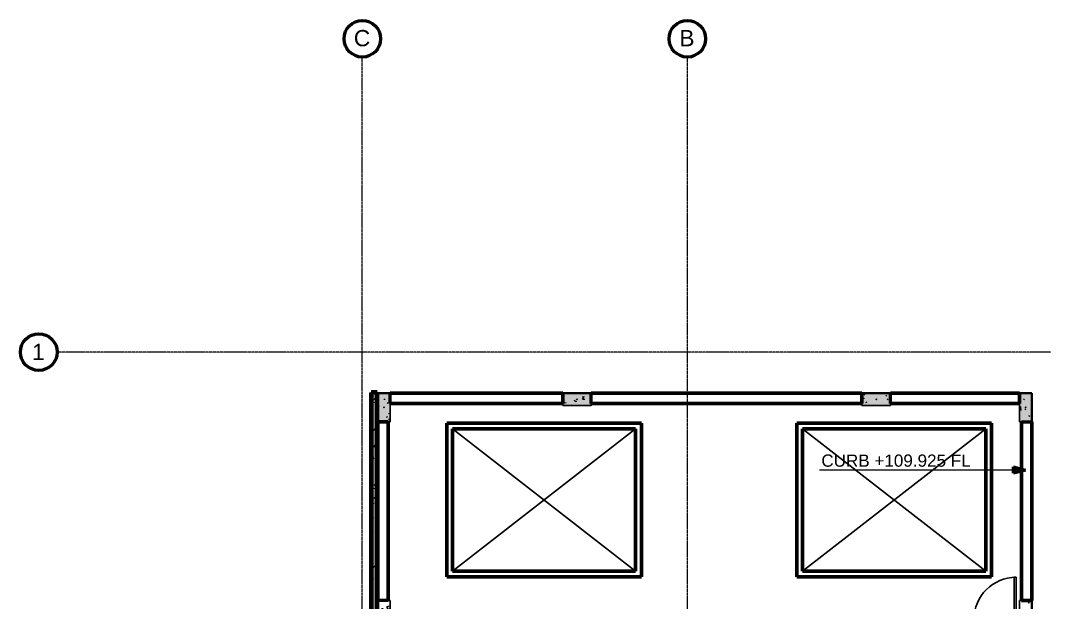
# Model space of a CAD drawing. Header units: millimetres. Extents: x -1379 to 1385823, y -4884429 to 548763.
# Drawn here: x 391626 to 416785, y -2288227 to -2273920 of the extents above; entities that cross this region are included whole.
import ezdxf

# ---------------------------------------------------------------- set-up
doc = ezdxf.new("R2010")
doc.units = ezdxf.units.MM
doc.set_wipeout_variables(frame=1)
doc.linetypes.add('DPA_Grid _ Level 100', pattern=[10, 5.5, -1.6, 1.3, -1.6])
for name, color, linetype in [('000 - CONCRETE_COL_CUT_COLOR_5', 7, 'Continuous'), ('000 - CONCRETE_COL_HATCH_', 7, 'Continuous'), ('000 - CONCRETE_EX_BUILDING_MAIN_COLOR_1', 7, 'Continuous'), ('000 - CONCRETE_PRECAST_CUT_COLOR_4', 7, 'Continuous'), ('000 - CONCRETE_PRECAST_HATCH_', 7, 'Continuous'), ('000 - CONCRETE_PRECAST_MAIN_COLOR_4', 7, 'Continuous'), ('000 - CONCRETE_PRECAST_WIPEOUT_', 7, 'Continuous'), ('000 - EXISTING_COLUMN_CUT_COLOR_5', 7, 'Continuous'), ('000 - EXISTING_PRECAST_CUT_COLOR_4', 7, 'Continuous')]:
    doc.layers.add(name, color=color, linetype=linetype)
for name, color, linetype, lineweight in [('_ _ A-DETL-OPENING', 7, 'Continuous', 25), ('A-COLS-E', 7, 'Continuous', 35), ('A-DOOR-E', 7, 'Continuous', 35), ('A-FLOR-E', 7, 'Continuous', 35), ('A-WALL', 7, 'Continuous', 70), ('A-WALL-PATT', 7, 'Continuous', 70), ('G-ANNO-SPOR', 7, 'Continuous', 9), ('S-GRID', 7, 'Continuous', 9), ('S-GRID-IDEN', 7, 'Continuous', 50), ('WALL-E', 7, 'Continuous', 50)]:
    doc.layers.add(name, color=color, linetype=linetype, lineweight=lineweight)
doc.styles.add('ARIAL', font='arial.ttf')
doc.styles.add('Arial_2', font='arial.ttf', dxfattribs={"height": 3})

# ---------------------------------------------------------------- blocks, each defined once
blk = doc.blocks.new('Grid - 100 Scale-586761-IV01 - LOWER ROOF LEVEL PLAN')
at = {"layer": 'S-GRID-IDEN', "color": 7}
blk.add_circle((0, 0), 4.5, dxfattribs=at)
blk = doc.blocks.new('C-1-IV01_REV00_20260605-110727_LOPF_DIMS')
at = {"layer": 'S-GRID', "color": 7, "linetype": 'DPA_Grid _ Level 100'}
for p, q in [((0, -20833), (0, 7251)), ((7985, -20833), (7985, 7251)), ((29482, 0), (-7498, 0))]:
    blk.add_line(p, q, dxfattribs=at)
at = {"layer": 'S-GRID-IDEN', "color": 7, "xscale": 99.99999999999993, "yscale": 99.99999999999993, "zscale": 99.99999999999993}
for p in [(0, 7701), (7985, 7701)]:
    blk.add_blockref('Grid - 100 Scale-586761-IV01 - LOWER ROOF LEVEL PLAN', p, dxfattribs=at)
at = {"layer": 'S-GRID-IDEN', "color": 7, "xscale": 99.99999999999993, "yscale": 99.99999999999993, "zscale": 99.99999999999993, "rotation": 90.00000000000044}
blk.add_blockref('Grid - 100 Scale-586761-IV01 - LOWER ROOF LEVEL PLAN', (-7948, 0), dxfattribs=at)
at = {"layer": 'S-GRID-IDEN', "color": 7, "lineweight": 9, "char_height": 400, "attachment_point": 1, "style": 'ARIAL'}
for s, insert, width in [('C', (-209, 7917), 489.03), ('B', (7789, 7917), 456.96), ('1', (-8115, 204), 376.79)]:
    blk.add_mtext(s, dxfattribs=dict(at, insert=insert, width=width))
blk = doc.blocks.new('DPA_Rectangular - 300 x 700mm-3612791-IV01 - LOWER ROOF LEVEL PLAN')
at = {"layer": '000 - CONCRETE_COL_CUT_COLOR_5', "lineweight": 9}
h = blk.add_hatch(dxfattribs=at)
h.set_pattern_fill('FP_3', style=0, pattern_type=2)
h.set_pattern_definition([(50, (-217316.46, 2313145.5), (728.7365, -63.75582), [76.2, -838.2]), (355, (-217316.5, 2313145.5), (-140.97162, 764.2276), [60.96, -670.56]), (100.451, (-217255.74, 2313140.2), (587.77, 700.46675), [64.76, -712.36]), (46.184, (-217316.5, 2313348.7), (1084.31624, -168.17096), [114.3, -1257.3]), (96.636, (-217226.1, 2313334.7), (949.6099, 989.70985), [97.14, -1068.54]), (351.184, (-217316.5, 2313348.7), (949.62055, 989.70115), [91.44, -1005.84]), (21, (-217214.86, 2313297.9), (606.45787, -409.06057), [76.2, -838.2]), (326, (-217214.9, 2313297.9), (247.20834, 736.75292), [60.96, -670.56]), (71.451, (-217164.3, 2313263.8), (853.66825, 327.68547), [64.76, -712.36]), (37.5, (-217316.46, 2313145.48), (12.354693, 338.22012), [33.528, -628.904, 33.528, -1320.292]), (37.5, (-217316.46, 2313145.48), (12.354693, 338.22012), [-695.96, -647.192, 33.528, -639.572]), (7.5, (-217316.46, 2313145.48), (267.278874, 400.722127), [33.528, -354.584, 33.528, -870.204]), (7.5, (-217316.46, 2313145.48), (267.278874, 400.722127), [-421.64, -613.664, 33.528, -223.012]), (327.5, (-217543.03, 2313145.48), (542.36333, -22.915345), [33.528, -220.472, 33.528, -1810.512]), (327.5, (-217543.03, 2313145.48), (542.36333, -22.915345), [-287.528, -758.952, 33.528, -1018.032]), (317.5, (-217644.63, 2313145.5), (592.51696, 101.70711), [33.528, -296.672, 33.528, -1239.52]), (317.5, (-217644.63, 2313145.5), (592.51696, 101.70711), [-363.728, -492.76, 33.528, -713.232])])
h.paths.add_polyline_path([(150, -350), (150, 350), (-150, 350), (-150, -350)])
at = {"layer": '000 - CONCRETE_COL_CUT_COLOR_5', "color": 7}
for p, q in [((-150, 350), (150, 350)), ((-150, -350), (-150, 350)), ((150, 350), (150, -350)), ((150, -350), (-150, -350))]:
    blk.add_line(p, q, dxfattribs=at)
blk = doc.blocks.new('DPA_Rectangular - 300 x 700mm-V1-IV01 - LOWER ROOF LEVEL PLAN')
at = {"layer": '000 - CONCRETE_COL_CUT_COLOR_5', "lineweight": 9}
h = blk.add_hatch(dxfattribs=at)
h.set_pattern_fill('FP_4', style=0, pattern_type=2)
h.set_pattern_definition([(50, (-217316.46, 2308050.5), (728.7365, -63.75582), [76.2, -838.2]), (355, (-217316.5, 2308050.5), (-140.97162, 764.2276), [60.96, -670.56]), (100.451, (-217255.74, 2308045.2), (587.77, 700.46675), [64.76, -712.36]), (46.184, (-217316.5, 2308253.7), (1084.31624, -168.17096), [114.3, -1257.3]), (96.636, (-217226.1, 2308239.7), (949.6099, 989.70985), [97.14, -1068.54]), (351.184, (-217316.5, 2308253.7), (949.62055, 989.70115), [91.44, -1005.84]), (21, (-217214.86, 2308202.9), (606.45787, -409.06057), [76.2, -838.2]), (326, (-217214.9, 2308202.9), (247.20834, 736.75292), [60.96, -670.56]), (71.451, (-217164.3, 2308168.8), (853.66825, 327.68547), [64.76, -712.36]), (37.5, (-217316.46, 2308050.48), (12.354693, 338.22012), [33.528, -628.904, 33.528, -1320.292]), (37.5, (-217316.46, 2308050.48), (12.354693, 338.22012), [-695.96, -647.192, 33.528, -639.572]), (7.5, (-217316.46, 2308050.48), (267.278874, 400.722127), [33.528, -354.584, 33.528, -870.204]), (7.5, (-217316.46, 2308050.48), (267.278874, 400.722127), [-421.64, -613.664, 33.528, -223.012]), (327.5, (-217543.03, 2308050.48), (542.36333, -22.915345), [33.528, -220.472, 33.528, -1810.512]), (327.5, (-217543.03, 2308050.48), (542.36333, -22.915345), [-287.528, -758.952, 33.528, -1018.032]), (317.5, (-217644.63, 2308050.5), (592.51696, 101.70711), [33.528, -296.672, 33.528, -1239.52]), (317.5, (-217644.63, 2308050.5), (592.51696, 101.70711), [-363.728, -492.76, 33.528, -713.232])])
h.paths.add_polyline_path([(150, -350), (150, 350), (-150, 350), (-150, -350), (-16, -350)])
at = {"layer": '000 - CONCRETE_COL_CUT_COLOR_5', "color": 7}
for p, q in [((-150, 350), (150, 350)), ((-150, -350), (-150, 350)), ((150, 350), (150, -350)), ((150, -350), (-150, -350))]:
    blk.add_line(p, q, dxfattribs=at)
blk = doc.blocks.new('DPA_Rectangular - 300 x 700mm-V4-IV01 - LOWER ROOF LEVEL PLAN')
at = {"layer": '000 - CONCRETE_COL_CUT_COLOR_5', "lineweight": 9}
h = blk.add_hatch(dxfattribs=at)
h.set_pattern_fill('FP_5', style=0, pattern_type=2)
h.set_pattern_definition([(140, (-2307850.5, -229406.46), (63.75582, 728.7365), [76.2, -838.2]), (85, (-2307850.5, -229406.5), (-764.2276, -140.97162), [60.96, -670.56]), (190.451, (-2307845.2, -229345.74), (-700.46675, 587.77), [64.76, -712.36]), (136.184, (-2308053.7, -229406.5), (168.17096, 1084.31624), [114.3, -1257.3]), (186.636, (-2308039.7, -229316.1), (-989.70985, 949.6099), [97.14, -1068.54]), (81.184, (-2308053.7, -229406.5), (-989.70115, 949.62055), [91.44, -1005.84]), (111, (-2308002.9, -229304.86), (409.06057, 606.45787), [76.2, -838.2]), (56, (-2308002.9, -229304.9), (-736.75292, 247.20834), [60.96, -670.56]), (161.451, (-2307968.8, -229254.3), (-327.68547, 853.66825), [64.76, -712.36]), (127.5, (-2307850.48, -229406.46), (-338.22012, 12.354693), [33.528, -628.904, 33.528, -1320.292]), (127.5, (-2307850.48, -229406.46), (-338.22012, 12.354693), [-695.96, -647.192, 33.528, -639.572]), (97.5, (-2307850.48, -229406.46), (-400.722127, 267.278874), [33.528, -354.584, 33.528, -870.204]), (97.5, (-2307850.48, -229406.46), (-400.722127, 267.278874), [-421.64, -613.664, 33.528, -223.012]), (57.5, (-2307850.48, -229633.03), (22.915345, 542.36333), [33.528, -220.472, 33.528, -1810.512]), (57.5, (-2307850.48, -229633.03), (22.915345, 542.36333), [-287.528, -758.952, 33.528, -1018.032]), (47.5, (-2307850.5, -229734.63), (-101.70711, 592.51696), [33.528, -296.672, 33.528, -1239.52]), (47.5, (-2307850.5, -229734.63), (-101.70711, 592.51696), [-363.728, -492.76, 33.528, -713.232])])
h.paths.add_polyline_path([(150, 350), (-150, 350), (-150, -350), (150, -350)])
at = {"layer": '000 - CONCRETE_COL_CUT_COLOR_5', "color": 7}
for p, q in [((-150, 350), (150, 350)), ((-150, -350), (-150, 350)), ((150, 350), (150, -350)), ((150, -350), (-150, -350))]:
    blk.add_line(p, q, dxfattribs=at)
blk = doc.blocks.new('DPA_Rectangular - 300 x 700mm-V5-IV01 - LOWER ROOF LEVEL PLAN')
at = {"layer": '000 - CONCRETE_COL_CUT_COLOR_5', "lineweight": 9}
h = blk.add_hatch(dxfattribs=at)
h.set_pattern_fill('FP_6', style=0, pattern_type=2)
h.set_pattern_definition([(140, (-2307850.5, -222056.46), (63.75582, 728.7365), [76.2, -838.2]), (85, (-2307850.5, -222056.5), (-764.2276, -140.97162), [60.96, -670.56]), (190.451, (-2307845.2, -221995.74), (-700.46675, 587.77), [64.76, -712.36]), (136.184, (-2308053.7, -222056.5), (168.17096, 1084.31624), [114.3, -1257.3]), (186.636, (-2308039.7, -221966.1), (-989.70985, 949.6099), [97.14, -1068.54]), (81.184, (-2308053.7, -222056.5), (-989.70115, 949.62055), [91.44, -1005.84]), (111, (-2308002.9, -221954.86), (409.06057, 606.45787), [76.2, -838.2]), (56, (-2308002.9, -221954.9), (-736.75292, 247.20834), [60.96, -670.56]), (161.451, (-2307968.8, -221904.3), (-327.68547, 853.66825), [64.76, -712.36]), (127.5, (-2307850.48, -222056.46), (-338.22012, 12.354693), [33.528, -628.904, 33.528, -1320.292]), (127.5, (-2307850.48, -222056.46), (-338.22012, 12.354693), [-695.96, -647.192, 33.528, -639.572]), (97.5, (-2307850.48, -222056.46), (-400.722127, 267.278874), [33.528, -354.584, 33.528, -870.204]), (97.5, (-2307850.48, -222056.46), (-400.722127, 267.278874), [-421.64, -613.664, 33.528, -223.012]), (57.5, (-2307850.48, -222283.03), (22.915345, 542.36333), [33.528, -220.472, 33.528, -1810.512]), (57.5, (-2307850.48, -222283.03), (22.915345, 542.36333), [-287.528, -758.952, 33.528, -1018.032]), (47.5, (-2307850.5, -222384.63), (-101.70711, 592.51696), [33.528, -296.672, 33.528, -1239.52]), (47.5, (-2307850.5, -222384.63), (-101.70711, 592.51696), [-363.728, -492.76, 33.528, -713.232])])
h.paths.add_polyline_path([(150, 350), (-150, 350), (-150, -350), (150, -350), (150, -163)])
at = {"layer": '000 - CONCRETE_COL_CUT_COLOR_5', "color": 7}
for p, q in [((-150, 350), (150, 350)), ((-150, -350), (-150, 350)), ((150, 350), (150, -350)), ((150, -350), (-150, -350))]:
    blk.add_line(p, q, dxfattribs=at)
blk = doc.blocks.new('DPA_DR-SG-SW-HR - D4_1100x2150 mm-5618247-IV01 - LOWER ROOF LEVEL PLAN')
at = {"layer": '000 - CONCRETE_EX_BUILDING_MAIN_COLOR_1', "color": 7}
for p, q in [((472, 1106.35), (472, 76.35)), ((515, 1106.35), (472, 1106.35)), ((515, 76.35), (515, 1106.35)), ((-515, 76.35), (-550, 76.35)), ((-550, 76.35), (-550, -23.65)), ((-515, 33.35), (-515, 76.35)), ((-500, 33.35), (-515, 33.35)), ((-500, -23.65), (-500, 33.35)), ((472, 76.35), (515, 76.35)), ((515, 33.35), (500, 33.35)), ((500, 33.35), (500, -23.65)), ((515, 76.35), (515, 33.35)), ((550, 76.35), (515, 76.35)), ((550, -23.65), (550, 76.35)), ((-550, -23.65), (-500, -23.65)), ((500, -23.65), (550, -23.65))]:
    blk.add_line(p, q, dxfattribs=at)
at = {"layer": '000 - CONCRETE_EX_BUILDING_MAIN_COLOR_1', "color": 7, "lineweight": 35}
for p, q in [((-550, -23.65), (-550, 76.35)), ((-550, 76.35), (-515, 76.35)), ((-515, 76.35), (-515, 33.35)), ((-515, 33.35), (-500, 33.35)), ((-500, 33.35), (-500, -23.65)), ((500, -23.65), (500, 33.35)), ((500, 33.35), (515, 33.35)), ((515, 33.35), (515, 76.35)), ((515, 76.35), (550, 76.35)), ((550, 76.35), (550, -23.65)), ((-500, -23.65), (-550, -23.65)), ((550, -23.65), (500, -23.65))]:
    blk.add_line(p, q, dxfattribs=at)
at = {"layer": '000 - CONCRETE_EX_BUILDING_MAIN_COLOR_1', "color": 7}
blk.add_arc((515, 76.35), 1030, 90, 180, dxfattribs=at)
blk = doc.blocks.new('DPA_Rectangular - 300 x 700mm-V8-IV01 - LOWER ROOF LEVEL PLAN')
at = {"layer": '000 - CONCRETE_COL_CUT_COLOR_5', "lineweight": 9}
h = blk.add_hatch(dxfattribs=at)
h.set_pattern_fill('FP_9', style=0, pattern_type=2)
h.set_pattern_definition([(50, (-233076.46, 2313145.5), (728.7365, -63.75582), [76.2, -838.2]), (355, (-233076.5, 2313145.5), (-140.97162, 764.2276), [60.96, -670.56]), (100.451, (-233015.74, 2313140.2), (587.77, 700.46675), [64.76, -712.36]), (46.184, (-233076.5, 2313348.7), (1084.31624, -168.17096), [114.3, -1257.3]), (96.636, (-232986.1, 2313334.7), (949.6099, 989.70985), [97.14, -1068.54]), (351.184, (-233076.5, 2313348.7), (949.62055, 989.70115), [91.44, -1005.84]), (21, (-232974.86, 2313297.9), (606.45787, -409.06057), [76.2, -838.2]), (326, (-232974.9, 2313297.9), (247.20834, 736.75292), [60.96, -670.56]), (71.451, (-232924.3, 2313263.8), (853.66825, 327.68547), [64.76, -712.36]), (37.5, (-233076.46, 2313145.48), (12.354693, 338.22012), [33.528, -628.904, 33.528, -1320.292]), (37.5, (-233076.46, 2313145.48), (12.354693, 338.22012), [-695.96, -647.192, 33.528, -639.572]), (7.5, (-233076.46, 2313145.48), (267.278874, 400.722127), [33.528, -354.584, 33.528, -870.204]), (7.5, (-233076.46, 2313145.48), (267.278874, 400.722127), [-421.64, -613.664, 33.528, -223.012]), (327.5, (-233303.03, 2313145.48), (542.36333, -22.915345), [33.528, -220.472, 33.528, -1810.512]), (327.5, (-233303.03, 2313145.48), (542.36333, -22.915345), [-287.528, -758.952, 33.528, -1018.032]), (317.5, (-233404.63, 2313145.5), (592.51696, 101.70711), [33.528, -296.672, 33.528, -1239.52]), (317.5, (-233404.63, 2313145.5), (592.51696, 101.70711), [-363.728, -492.76, 33.528, -713.232])])
h.paths.add_polyline_path([(150, -350), (150, 350), (-150, 350), (-150, -350)])
at = {"layer": '000 - CONCRETE_COL_CUT_COLOR_5', "color": 7}
for p, q in [((-150, 350), (150, 350)), ((-150, -350), (-150, 350)), ((150, 350), (150, -350)), ((150, -350), (-150, -350))]:
    blk.add_line(p, q, dxfattribs=at)
blk = doc.blocks.new('DPA_Rectangular - 300 x 700mm-V9-IV01 - LOWER ROOF LEVEL PLAN')
at = {"layer": '000 - CONCRETE_COL_CUT_COLOR_5', "lineweight": 9}
h = blk.add_hatch(dxfattribs=at)
h.set_pattern_fill('FP_10', style=0, pattern_type=2)
h.set_pattern_definition([(50, (-233076.46, 2308050.5), (728.7365, -63.75582), [76.2, -838.2]), (355, (-233076.5, 2308050.5), (-140.97162, 764.2276), [60.96, -670.56]), (100.451, (-233015.74, 2308045.2), (587.77, 700.46675), [64.76, -712.36]), (46.184, (-233076.5, 2308253.7), (1084.31624, -168.17096), [114.3, -1257.3]), (96.636, (-232986.1, 2308239.7), (949.6099, 989.70985), [97.14, -1068.54]), (351.184, (-233076.5, 2308253.7), (949.62055, 989.70115), [91.44, -1005.84]), (21, (-232974.86, 2308202.9), (606.45787, -409.06057), [76.2, -838.2]), (326, (-232974.9, 2308202.9), (247.20834, 736.75292), [60.96, -670.56]), (71.451, (-232924.3, 2308168.8), (853.66825, 327.68547), [64.76, -712.36]), (37.5, (-233076.46, 2308050.48), (12.354693, 338.22012), [33.528, -628.904, 33.528, -1320.292]), (37.5, (-233076.46, 2308050.48), (12.354693, 338.22012), [-695.96, -647.192, 33.528, -639.572]), (7.5, (-233076.46, 2308050.48), (267.278874, 400.722127), [33.528, -354.584, 33.528, -870.204]), (7.5, (-233076.46, 2308050.48), (267.278874, 400.722127), [-421.64, -613.664, 33.528, -223.012]), (327.5, (-233303.03, 2308050.48), (542.36333, -22.915345), [33.528, -220.472, 33.528, -1810.512]), (327.5, (-233303.03, 2308050.48), (542.36333, -22.915345), [-287.528, -758.952, 33.528, -1018.032]), (317.5, (-233404.63, 2308050.5), (592.51696, 101.70711), [33.528, -296.672, 33.528, -1239.52]), (317.5, (-233404.63, 2308050.5), (592.51696, 101.70711), [-363.728, -492.76, 33.528, -713.232])])
h.paths.add_polyline_path([(150, -350), (150, 350), (-150, 350), (-150, -350)])
at = {"layer": '000 - CONCRETE_COL_CUT_COLOR_5', "color": 7}
for p, q in [((-150, 350), (150, 350)), ((-150, -350), (-150, 350)), ((150, 350), (150, -350)), ((150, -350), (-150, -350))]:
    blk.add_line(p, q, dxfattribs=at)
blk = doc.blocks.new('*U2581')
at = {"layer": '000 - CONCRETE_COL_HATCH_'}
h = blk.add_hatch(dxfattribs=at)
h.set_pattern_fill('AR-CONC', scale=0.5)
h.set_pattern_definition([(50, (-3e-14, -2e-14), (3.5863, -0.31376), [0.375, -4.125]), (355, (-3e-14, -2e-14), (-0.693757, 3.76096), [0.3, -3.3]), (100.4514, (0.299, -0.026), (2.892544, 3.4472), [0.3187, -3.50571]), (46.1842, (-3e-14, 1), (5.336207, -0.827596), [0.5625, -6.1875]), (96.6356, (0.4447, 0.931), (4.67331, 4.87059), [0.47805, -5.25857]), (351.1842, (-3e-14, 1), (4.67331, 4.87059), [0.45, -4.95]), (21, (0.5, 0.75), (2.984535, -2.013094), [0.375, -4.125]), (326, (0.5, 0.75), (1.216577, 3.62575), [0.3, -3.3]), (71.4514, (0.7487, 0.5822), (4.201112, 1.612656), [0.3187, -3.50571]), (37.5, (-3e-14, -2e-14), (0.0607993, 1.6644693), [0, -3.26, 0, -3.35, 0, -3.3125]), (7.5, (-3e-14, -2e-14), (1.315348, 1.9720586), [0, -1.91, 0, -3.185, 0, -1.2625]), (327.5, (-1.115, -2e-14), (2.669112, -0.1127744), [0, -1.25, 0, -3.9, 0, -5.175]), (317.5, (-1.615, -2e-14), (2.915931, 0.500525), [0, -1.625, 0, -2.59, 0, -3.675])])
h.paths.add_polyline_path([(-150, -350), (150, -350), (150, 350), (-150, 350)])
at = {"color": 7}
blk.add_point((0, 0), dxfattribs=at)
at = {"layer": '000 - EXISTING_COLUMN_CUT_COLOR_5', "color": 7}
blk.add_lwpolyline([(-150, -350), (150, -350), (150, 350), (-150, 350)], close=True, dxfattribs=at)
blk = doc.blocks.new('*U2582')
at = {"layer": '000 - CONCRETE_COL_HATCH_'}
h = blk.add_hatch(dxfattribs=at)
h.set_pattern_fill('AR-CONC', scale=0.5)
h.set_pattern_definition([(50, (0, 6e-15), (3.5863, -0.31376), [0.375, -4.125]), (355, (0, 6e-15), (-0.693757, 3.76096), [0.3, -3.3]), (100.4514, (0.299, -0.026), (2.892544, 3.4472), [0.3187, -3.50571]), (46.1842, (0, 1), (5.336207, -0.827596), [0.5625, -6.1875]), (96.6356, (0.4447, 0.931), (4.67331, 4.87059), [0.47805, -5.25857]), (351.1842, (0, 1), (4.67331, 4.87059), [0.45, -4.95]), (21, (0.5, 0.75), (2.984535, -2.013094), [0.375, -4.125]), (326, (0.5, 0.75), (1.216577, 3.62575), [0.3, -3.3]), (71.4514, (0.7487, 0.5822), (4.201112, 1.612656), [0.3187, -3.50571]), (37.5, (0, 6e-15), (0.0607993, 1.6644693), [0, -3.26, 0, -3.35, 0, -3.3125]), (7.5, (0, 6e-15), (1.315348, 1.9720586), [0, -1.91, 0, -3.185, 0, -1.2625]), (327.5, (-1.115, 6e-15), (2.669112, -0.1127744), [0, -1.25, 0, -3.9, 0, -5.175]), (317.5, (-1.615, 6e-15), (2.915931, 0.500525), [0, -1.625, 0, -2.59, 0, -3.675])])
h.paths.add_polyline_path([(-350, -150), (350, -150), (350, 150), (-350, 150)])
at = {"color": 7}
blk.add_point((0, 0), dxfattribs=at)
at = {"layer": '000 - EXISTING_COLUMN_CUT_COLOR_5', "color": 7}
blk.add_lwpolyline([(-350, -150), (350, -150), (350, 150), (-350, 150)], close=True, dxfattribs=at)
blk = doc.blocks.new('*U3524')
at = {"layer": '000 - CONCRETE_PRECAST_HATCH_'}
h = blk.add_hatch(dxfattribs=at)
h.set_pattern_fill('AR-CONC', scale=0.04)
h.set_pattern_definition([(50, (460, -661590.9386), (7.28738676, -0.63756342), [0.762, -8.382]), (355, (460, -661590.9386), (-1.40973686, 7.64227381), [0.6096, -6.70562337]), (100.4514447, (460.607, -661590.992), (5.87764988, 7.00471008), [0.64760035, -7.12360978]), (46.1842, (460, -661588.907), (10.84316164, -1.68169312), [1.143, -12.573]), (96.6355576, (460.904, -661589.047), (9.49616536, 9.89704498), [0.97140093, -10.68542433]), (351.1841512, (460, -661588.907), (9.49616536, 9.89704498), [0.91439868, -10.05838928]), (21, (461.016, -661589.4146), (6.06457565, -4.09060793), [0.762, -8.382]), (326, (461.016, -661589.4146), (2.47208113, 7.367518645), [0.6096, -6.7056]), (71.451445, (461.5214, -661589.7555), (8.53665677, 3.276910755), [0.64760035, -7.1235975]), (37.5, (460, -661590.9386), (0.12354413, 3.382201555), [0, -6.62432, 0, -6.8072, 0, -6.731]), (7.5, (460, -661590.9386), (2.6727865, 4.007222993), [0, -3.88112, 0, -6.47192, 0, -2.5654]), (327.5, (457.7343, -661590.9386), (5.423623807, -0.22914976), [0, -2.54, 0, -7.9248, 0, -10.5156]), (317.5, (456.7183, -661590.9386), (5.925167255, 1.01705964), [0, -3.302, 0, -5.26288, 0, -7.4676])])
h.paths.add_polyline_path([(0, 0), (150, 0), (150, 11050), (10, 11050), (10, 11040), (0, 11040), (0, 9468), (10, 9468), (10, 9458), (0, 9458), (0, 7968), (10, 7968), (10, 7958), (0, 7958), (0, 6468), (10, 6468), (10, 6458), (0, 6458), (0, 4968), (10, 4968), (10, 4958), (0, 4958), (0, 3468), (10, 3468), (10, 3458), (0, 3458), (0, 1968), (10, 1968), (10, 1958), (0, 1958), (0, 468), (10, 468), (10, 458), (0, 458), (0, 355)])
h = blk.add_hatch(dxfattribs=at)
h.set_pattern_fill('ANSI31', scale=0.5)
h.set_pattern_definition([(45, (460, -661590.9), (-841.899, 841.899), [])])
h.paths.add_polyline_path([(0, 0), (150, 0), (150, 11050), (10, 11050), (10, 11040), (0, 11040), (0, 9468), (10, 9468), (10, 9458), (0, 9458), (0, 7968), (10, 7968), (10, 7958), (0, 7958), (0, 6468), (10, 6468), (10, 6458), (0, 6458), (0, 4968), (10, 4968), (10, 4958), (0, 4958), (0, 3468), (10, 3468), (10, 3458), (0, 3458), (0, 1968), (10, 1968), (10, 1958), (0, 1958), (0, 468), (10, 468), (10, 458), (0, 458), (0, 355)])
at = {"layer": '000 - CONCRETE_PRECAST_MAIN_COLOR_4', "color": 7, "lineweight": -2}
blk.add_lwpolyline([(0, 0), (150, 0), (150, 11050), (10, 11050), (10, 11040), (0, 11040), (0, 9468), (10, 9468), (10, 9458), (0, 9458), (0, 7968), (10, 7968), (10, 7958), (0, 7958), (0, 6468), (10, 6468), (10, 6458), (0, 6458), (0, 4968), (10, 4968), (10, 4958), (0, 4958), (0, 3468), (10, 3468), (10, 3458), (0, 3458), (0, 1968), (10, 1968), (10, 1958), (0, 1958), (0, 468), (10, 468), (10, 458), (0, 458), (0, 355), (0, 355), (0, 355), (0, 355), (0, 355), (0, 355), (0, 355), (0, 355), (0, 355), (0, 355), (0, 355), (0, 355), (0, 355), (0, 355)], close=True, dxfattribs=at)
blk = doc.blocks.new('C-1-IV01_REV00_20260605-145550_LOPF_EX')
at = {"layer": 'A-WALL-PATT', "lineweight": 9}
h = blk.add_hatch(dxfattribs=at)
h.set_pattern_fill('FP_2', style=0, pattern_type=2)
h.set_pattern_definition([(50, (-216781.46, 2306690.5), (728.7365, -63.75582), [76.2, -838.2]), (355, (-216781.5, 2306690.5), (-140.97162, 764.2276), [60.96, -670.56]), (100.451, (-216720.74, 2306685.2), (587.77, 700.46675), [64.76, -712.36]), (46.184, (-216781.5, 2306893.7), (1084.31624, -168.17096), [114.3, -1257.3]), (96.636, (-216691.1, 2306879.7), (949.6099, 989.70985), [97.14, -1068.54]), (351.184, (-216781.5, 2306893.7), (949.62055, 989.70115), [91.44, -1005.84]), (21, (-216679.86, 2306842.9), (606.45787, -409.06057), [76.2, -838.2]), (326, (-216679.9, 2306842.9), (247.20834, 736.75292), [60.96, -670.56]), (71.451, (-216629.3, 2306808.8), (853.66825, 327.68547), [64.76, -712.36]), (37.5, (-216781.46, 2306690.48), (12.354693, 338.22012), [33.528, -628.904, 33.528, -647.192, -673.1]), (37.5, (-216781.46, 2306690.48), (12.354693, 338.22012), [-1343.152, 33.528, -639.572]), (7.5, (-216781.46, 2306690.48), (267.278874, 400.722127), [33.528, -354.584, 33.528, -613.664, -256.54]), (7.5, (-216781.46, 2306690.48), (267.278874, 400.722127), [-1035.304, 33.528, -223.012]), (327.5, (-217008.03, 2306690.48), (542.36333, -22.915345), [33.528, -220.472, 33.528, -758.952, -1051.56]), (327.5, (-217008.03, 2306690.48), (542.36333, -22.915345), [-1046.48, 33.528, -1018.032]), (317.5, (-217109.63, 2306690.5), (592.51696, 101.70711), [33.528, -296.672, 33.528, -492.76, -746.76]), (317.5, (-217109.63, 2306690.5), (592.51696, 101.70711), [-856.488, 33.528, -713.232])])
h.paths.add_polyline_path([(215, -12040), (365, -12040), (365, -990), (225, -990), (225, -1000), (215, -1000), (215, -2572), (225, -2572), (225, -2582), (215, -2582), (215, -4072), (225, -4072), (225, -4082), (215, -4082), (215, -5572), (225, -5572), (225, -5582), (215, -5582), (215, -7072), (225, -7072), (225, -7082), (215, -7082), (215, -8572), (225, -8572), (225, -8582), (215, -8582), (215, -10072), (225, -10072), (225, -10082), (215, -10082), (215, -11572), (225, -11572), (225, -11582), (215, -11582), (215, -11685)])
at = {"layer": 'G-ANNO-SPOR', "lineweight": 50}
blk.add_hatch(color=7, dxfattribs=at).paths.add_polyline_path([(16295, -2899), (15995, -2979), (15995, -2819)])
at = {"color": 7}
blk.add_lwpolyline([(365, -12040), (365, -990), (225, -990), (225, -1000), (215, -1000), (215, -2572), (225, -2572), (225, -2582), (215, -2582), (215, -4072), (225, -4072), (225, -4082), (215, -4082), (215, -5572), (225, -5572), (225, -5582), (215, -5582), (215, -7072)], dxfattribs=at)
at = {"layer": '_ _ A-DETL-OPENING', "color": 7}
for p, q in [((6715, -5385), (2215, -1885)), ((2215, -5385), (6715, -1885)), ((15315, -5385), (10815, -1885)), ((10815, -5385), (15315, -1885))]:
    blk.add_line(p, q, dxfattribs=at)
at = {"layer": 'A-FLOR-E', "color": 7}
for p, q in [((365, -6705), (365, -1010)), ((365, -1010), (16445, -1010)), ((16445, -1010), (365, -1010)), ((365, -1010), (365, -6705)), ((16445, -1010), (16445, -6705)), ((16445, -6705), (16445, -1010)), ((4925, -1260), (685, -1260)), ((12275, -1260), (5625, -1260)), ((16145, -1260), (12975, -1260)), ((635, -1710), (635, -6105)), ((2075, -5525), (2075, -1745)), ((2075, -1745), (6855, -1745)), ((6855, -1745), (6855, -5525)), ((10675, -5525), (10675, -1745)), ((10675, -1745), (15455, -1745)), ((15455, -1745), (15455, -5525)), ((16195, -6105), (16195, -1710)), ((2215, -1885), (2215, -5385)), ((6715, -1885), (2215, -1885)), ((2215, -5385), (2215, -1885)), ((2215, -1885), (6715, -1885)), ((6715, -5385), (6715, -1885)), ((6715, -1885), (6715, -5385)), ((15315, -1885), (10815, -1885)), ((10815, -1885), (10815, -5385)), ((10815, -1885), (15315, -1885)), ((10815, -5385), (10815, -1885)), ((15315, -5385), (15315, -1885)), ((15315, -1885), (15315, -5385)), ((6855, -5525), (2075, -5525)), ((2215, -5385), (6715, -5385)), ((6715, -5385), (2215, -5385)), ((15455, -5525), (10675, -5525)), ((10815, -5385), (15315, -5385)), ((15315, -5385), (10815, -5385))]:
    blk.add_line(p, q, dxfattribs=at)
at = {"layer": 'A-WALL', "color": 7}
for p, q in [((225, -1000), (215, -1000)), ((215, -1000), (215, -2572)), ((365, -990), (225, -990)), ((225, -990), (225, -1000)), ((365, -12040), (365, -990)), ((215, -2572), (225, -2572)), ((225, -2582), (215, -2582)), ((215, -2582), (215, -4072)), ((225, -2572), (225, -2582)), ((215, -4072), (225, -4072)), ((225, -4082), (215, -4082)), ((215, -4082), (215, -5572)), ((225, -4072), (225, -4082)), ((215, -5572), (225, -5572)), ((225, -5582), (215, -5582)), ((215, -5582), (215, -7072)), ((225, -5572), (225, -5582))]:
    blk.add_line(p, q, dxfattribs=at)
at = {"layer": 'G-ANNO-SPOR', "color": 7}
blk.add_line((16295, -2899), (11235, -2899), dxfattribs=at)
at = {"layer": 'G-ANNO-SPOR', "color": 7, "lineweight": 50}
for p, q in [((15995, -2979), (15995, -2819)), ((15995, -2819), (16295, -2899)), ((16295, -2899), (15995, -2979))]:
    blk.add_line(p, q, dxfattribs=at)
at = {"layer": 'WALL-E', "color": 7}
for p, q in [((215, -2572), (215, -1000)), ((215, -2572), (215, -1000)), ((215, -1000), (225, -1000)), ((215, -1000), (225, -1000)), ((4925, -1010), (685, -1010)), ((685, -1010), (4925, -1010)), ((685, -1260), (685, -1010)), ((685, -1260), (685, -1010)), ((4925, -1010), (4925, -1260)), ((4925, -1260), (4925, -1010)), ((12275, -1010), (5625, -1010)), ((5625, -1010), (12275, -1010)), ((5625, -1260), (5625, -1010)), ((5625, -1260), (5625, -1010)), ((12275, -1010), (12275, -1260)), ((12275, -1260), (12275, -1010)), ((16145, -1010), (12975, -1010)), ((12975, -1010), (16145, -1010)), ((12975, -1260), (12975, -1010)), ((12975, -1260), (12975, -1010)), ((16145, -1010), (16145, -1260)), ((16145, -1260), (16145, -1010)), ((4925, -1260), (685, -1260)), ((685, -1260), (4925, -1260)), ((12275, -1260), (5625, -1260)), ((5625, -1260), (12275, -1260)), ((16145, -1260), (12975, -1260)), ((12975, -1260), (16145, -1260)), ((385, -1710), (385, -6105)), ((385, -6105), (385, -1710)), ((385, -1710), (635, -1710)), ((635, -1710), (385, -1710)), ((635, -1710), (635, -6105)), ((635, -6105), (635, -1710)), ((2075, -1745), (2075, -5525)), ((2075, -5525), (2075, -1745)), ((2075, -1745), (2215, -1745)), ((2215, -1745), (2075, -1745)), ((6855, -1745), (2215, -1745)), ((2215, -1745), (6855, -1745)), ((6855, -1745), (6855, -1885)), ((6855, -1885), (6855, -1745)), ((10675, -1745), (10675, -5525)), ((10675, -5525), (10675, -1745)), ((10675, -1745), (10815, -1745)), ((10815, -1745), (10675, -1745)), ((15455, -1745), (10815, -1745)), ((10815, -1745), (15455, -1745)), ((15455, -1745), (15455, -1885)), ((15455, -1885), (15455, -1745)), ((16195, -6105), (16195, -1710)), ((16195, -1710), (16195, -6105)), ((16195, -1710), (16445, -1710)), ((16195, -1710), (16445, -1710)), ((16445, -6105), (16445, -1710)), ((16445, -1710), (16445, -6105)), ((2215, -1885), (2215, -5385)), ((2215, -5385), (2215, -1885)), ((6715, -1885), (2215, -1885)), ((2215, -1885), (6715, -1885)), ((6715, -1885), (6715, -5385)), ((6715, -5385), (6715, -1885)), ((6855, -1885), (6855, -5525)), ((6855, -5525), (6855, -1885)), ((10815, -1885), (10815, -5385)), ((10815, -5385), (10815, -1885)), ((15315, -1885), (10815, -1885)), ((10815, -1885), (15315, -1885)), ((15315, -1885), (15315, -5385)), ((15315, -5385), (15315, -1885)), ((15455, -1885), (15455, -5525)), ((15455, -5525), (15455, -1885)), ((225, -2572), (215, -2572)), ((225, -2572), (215, -2572)), ((215, -4072), (215, -2582)), ((215, -4072), (215, -2582)), ((215, -2582), (225, -2582)), ((215, -2582), (225, -2582)), ((225, -4072), (215, -4072)), ((225, -4072), (215, -4072)), ((215, -5572), (215, -4082)), ((215, -5572), (215, -4082)), ((215, -4082), (225, -4082)), ((215, -4082), (225, -4082)), ((2215, -5525), (2075, -5525)), ((2075, -5525), (2215, -5525)), ((6715, -5385), (2215, -5385)), ((2215, -5385), (6715, -5385)), ((6715, -5525), (2215, -5525)), ((2215, -5525), (6715, -5525)), ((6855, -5525), (6715, -5525)), ((6715, -5525), (6855, -5525)), ((10815, -5525), (10675, -5525)), ((10675, -5525), (10815, -5525)), ((15315, -5385), (10815, -5385)), ((10815, -5385), (15315, -5385)), ((15315, -5525), (10815, -5525)), ((10815, -5525), (15315, -5525)), ((15455, -5525), (15315, -5525)), ((15315, -5525), (15455, -5525)), ((225, -5572), (215, -5572)), ((225, -5572), (215, -5572)), ((215, -7072), (215, -5582)), ((215, -7072), (215, -5582)), ((215, -5582), (225, -5582)), ((215, -5582), (225, -5582)), ((635, -6105), (385, -6105)), ((635, -6105), (385, -6105)), ((16445, -6105), (16195, -6105)), ((16195, -6105), (16445, -6105))]:
    blk.add_line(p, q, dxfattribs=at)
at = {"layer": '000 - CONCRETE_PRECAST_CUT_COLOR_4', "color": 7}
for name, p in [('*U2581', (535, -1360)), ('*U2582', (5275, -1160)), ('*U2582', (12625, -1160)), ('*U2581', (16295, -1360))]:
    blk.add_blockref(name, p, dxfattribs=at)
at = {"layer": 'A-COLS-E', "color": 7}
for name, p in [('DPA_Rectangular - 300 x 700mm-V1-IV01 - LOWER ROOF LEVEL PLAN', (535, -1360)), ('DPA_Rectangular - 300 x 700mm-V9-IV01 - LOWER ROOF LEVEL PLAN', (16295, -1360)), ('DPA_Rectangular - 300 x 700mm-3612791-IV01 - LOWER ROOF LEVEL PLAN', (535, -6455)), ('DPA_Rectangular - 300 x 700mm-V8-IV01 - LOWER ROOF LEVEL PLAN', (16295, -6455))]:
    blk.add_blockref(name, p, dxfattribs=at)
at = {"layer": 'A-COLS-E', "color": 7, "rotation": 270}
for name, p in [('DPA_Rectangular - 300 x 700mm-V5-IV01 - LOWER ROOF LEVEL PLAN', (5275, -1160)), ('DPA_Rectangular - 300 x 700mm-V4-IV01 - LOWER ROOF LEVEL PLAN', (12625, -1160))]:
    blk.add_blockref(name, p, dxfattribs=at)
at = {"layer": 'A-DOOR-E', "color": 7}
blk.add_blockref('DPA_DR-SG-SW-HR - D4_1100x2150 mm-5618247-IV01 - LOWER ROOF LEVEL PLAN', (15545, -6641), dxfattribs=at)
at = {"layer": 'G-ANNO-SPOR', "color": 7, "insert": (14946, -2517), "char_height": 300, "width": 4381.48, "attachment_point": 3, "line_spacing_factor": 0.941778, "style": 'Arial_2'}
blk.add_mtext('CURB +109.925 FL', dxfattribs=at)
at = {"layer": '000 - EXISTING_PRECAST_CUT_COLOR_4', "color": 7}
blk.add_blockref('*U3524', (215, -12040), dxfattribs=at)

msp = doc.modelspace()

# ---------------------------------------------------------------- block references
at = {"color": 7}
msp.add_blockref('C-1-IV01_REV00_20260605-110727_LOPF_DIMS', (400024.7, -2282071.6), dxfattribs=at)

# ---------------------------------------------------------------- next in the draw order: block references
msp.add_blockref('C-1-IV01_REV00_20260605-145550_LOPF_EX', (400024.7, -2282071.6), dxfattribs=at)

doc.saveas('drawing.dxf')
